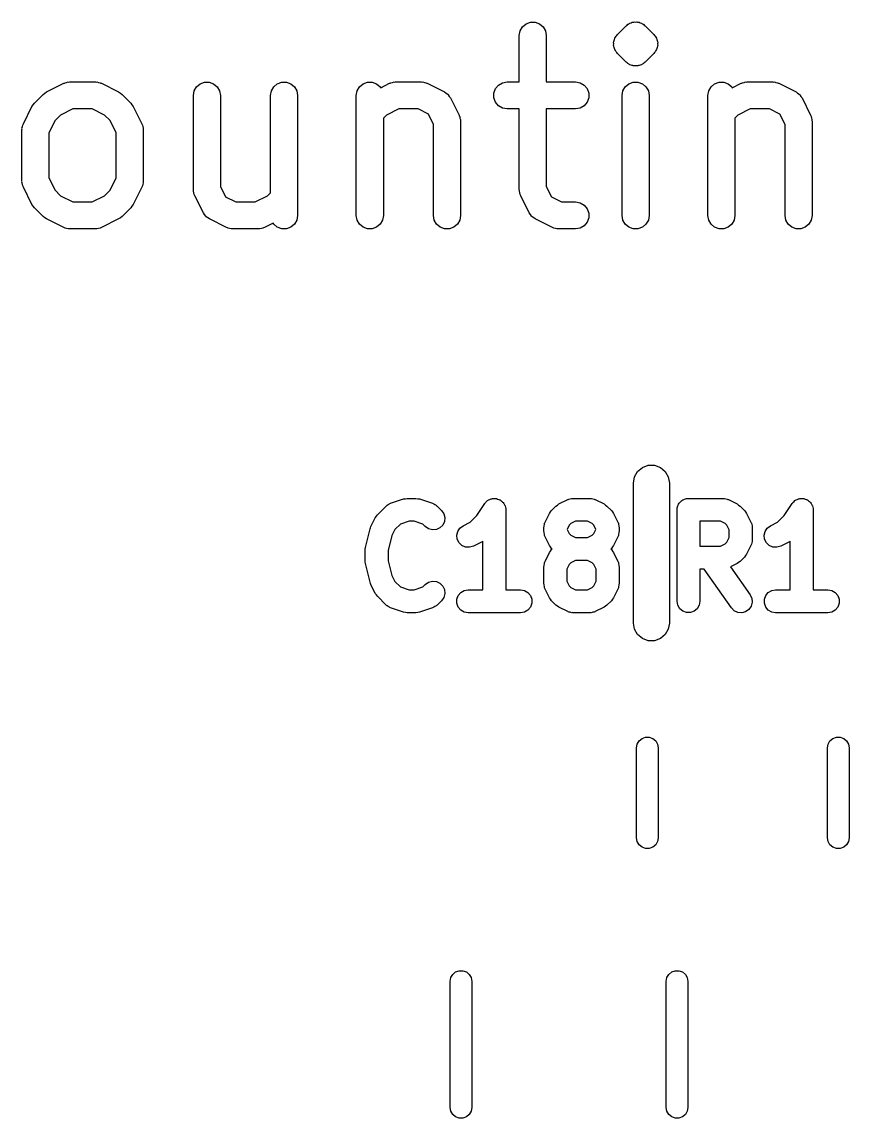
# Model space of a CAD drawing. Extents: x -4.6 to 25.8, y 0 to 31.7.
# Drawn here: x 17.82 to 22.41, y 18.02 to 24.1 of the extents above; entities that cross this region are included whole.
import ezdxf

# ---------------------------------------------------------------- set-up
doc = ezdxf.new("R2010")
doc.units = 0
doc.header["$MEASUREMENT"] = 0
doc.layers.add('BLACK', color=7, linetype='CONTINUOUS')

msp = doc.modelspace()

# ---------------------------------------------------------------- linework, layer by layer
at = {"layer": 'Black'}
for p, q in [((20.6144, 24.0949), (20.6388, 24.1038)), ((20.6388, 24.1038), (20.6649, 24.1038)), ((20.6649, 24.1038), (20.6894, 24.0949)), ((21.1979, 24.0996), (21.2039, 24.1024)), ((21.2039, 24.1024), (21.2072, 24.1027)), ((21.2072, 24.1027), (21.2103, 24.1038)), ((21.2103, 24.1038), (21.2136, 24.1038)), ((21.2136, 24.1038), (21.2168, 24.1046)), ((21.2168, 24.1046), (21.2233, 24.1041)), ((21.2233, 24.1041), (21.2298, 24.1046)), ((21.2298, 24.1046), (21.233, 24.1038)), ((21.233, 24.1038), (21.2363, 24.1038)), ((21.2363, 24.1038), (21.2394, 24.1027)), ((21.2394, 24.1027), (21.2427, 24.1024)), ((21.2427, 24.1024), (21.2486, 24.0996)), ((20.5769, 24.0299), (20.5814, 24.0556)), ((20.5814, 24.0556), (20.5944, 24.0781)), ((20.5944, 24.0781), (20.6144, 24.0949)), ((20.6894, 24.0949), (20.7093, 24.0781)), ((20.7093, 24.0781), (20.7223, 24.0556)), ((20.7223, 24.0556), (20.7269, 24.0299)), ((21.1226, 24.0353), (21.1703, 24.083)), ((21.1703, 24.083), (21.1756, 24.0867)), ((21.1756, 24.0867), (21.1803, 24.0914)), ((21.1803, 24.0914), (21.1833, 24.0928)), ((21.1833, 24.0928), (21.1858, 24.0949)), ((21.1858, 24.0949), (21.1889, 24.096)), ((21.1889, 24.096), (21.1916, 24.0979)), ((21.1916, 24.0979), (21.1979, 24.0996)), ((21.2486, 24.0996), (21.255, 24.0979)), ((21.255, 24.0979), (21.2577, 24.096)), ((21.2577, 24.096), (21.2608, 24.0949)), ((21.2608, 24.0949), (21.2633, 24.0928)), ((21.2633, 24.0928), (21.2663, 24.0914)), ((21.2663, 24.0914), (21.271, 24.0867)), ((21.271, 24.0867), (21.2763, 24.083)), ((21.2763, 24.083), (21.3239, 24.0353)), ((20.5769, 23.7716), (20.5769, 24.0299)), ((20.7269, 24.0299), (20.7269, 23.7716)), ((21.101, 23.9888), (21.1027, 23.9952)), ((21.1015, 23.9823), (21.101, 23.9888)), ((21.101, 23.9758), (21.1015, 23.9823)), ((21.1027, 23.9952), (21.1032, 24.0017)), ((21.1032, 24.0017), (21.106, 24.0077)), ((21.106, 24.0077), (21.1077, 24.014)), ((21.1077, 24.014), (21.1115, 24.0194)), ((21.1115, 24.0194), (21.1142, 24.0253)), ((21.1142, 24.0253), (21.1189, 24.03)), ((21.1189, 24.03), (21.1226, 24.0353)), ((21.3239, 24.0353), (21.3277, 24.03)), ((21.3277, 24.03), (21.3323, 24.0253)), ((21.3323, 24.0253), (21.3351, 24.0194)), ((21.3351, 24.0194), (21.3389, 24.014)), ((21.3389, 24.014), (21.3406, 24.0077)), ((21.3406, 24.0077), (21.3434, 24.0017)), ((21.3434, 24.0017), (21.3439, 23.9952)), ((21.3439, 23.9952), (21.3456, 23.9888)), ((21.3456, 23.9888), (21.3451, 23.9823)), ((21.3451, 23.9823), (21.3456, 23.9758)), ((21.1027, 23.9694), (21.101, 23.9758)), ((21.1032, 23.9629), (21.1027, 23.9694)), ((21.106, 23.9569), (21.1032, 23.9629)), ((21.1077, 23.9506), (21.106, 23.9569)), ((21.1115, 23.9452), (21.1077, 23.9506)), ((21.1142, 23.9393), (21.1115, 23.9452)), ((21.1189, 23.9346), (21.1142, 23.9393)), ((21.1226, 23.9293), (21.1189, 23.9346)), ((21.1703, 23.8816), (21.1226, 23.9293)), ((21.3239, 23.9293), (21.2763, 23.8816)), ((21.3277, 23.9346), (21.3239, 23.9293)), ((21.3323, 23.9393), (21.3277, 23.9346)), ((21.3351, 23.9452), (21.3323, 23.9393)), ((21.3389, 23.9506), (21.3351, 23.9452)), ((21.3406, 23.9569), (21.3389, 23.9506)), ((21.3434, 23.9629), (21.3406, 23.9569)), ((21.3439, 23.9694), (21.3434, 23.9629)), ((21.3456, 23.9758), (21.3439, 23.9694)), ((21.1756, 23.8779), (21.1703, 23.8816)), ((21.1803, 23.8732), (21.1756, 23.8779)), ((21.1833, 23.8718), (21.1803, 23.8732)), ((21.1858, 23.8697), (21.1833, 23.8718)), ((21.1889, 23.8686), (21.1858, 23.8697)), ((21.1916, 23.8667), (21.1889, 23.8686)), ((21.1979, 23.865), (21.1916, 23.8667)), ((21.2039, 23.8622), (21.1979, 23.865)), ((21.2072, 23.8619), (21.2039, 23.8622)), ((21.2103, 23.8608), (21.2072, 23.8619)), ((21.2136, 23.8608), (21.2103, 23.8608)), ((21.2168, 23.86), (21.2136, 23.8608)), ((21.2233, 23.8605), (21.2168, 23.86)), ((21.2298, 23.86), (21.2233, 23.8605)), ((21.233, 23.8608), (21.2298, 23.86)), ((21.2363, 23.8608), (21.233, 23.8608)), ((21.2394, 23.862), (21.2363, 23.8608)), ((21.2427, 23.8622), (21.2394, 23.862)), ((21.2486, 23.865), (21.2427, 23.8622)), ((21.255, 23.8667), (21.2486, 23.865)), ((21.2577, 23.8686), (21.255, 23.8667)), ((21.2608, 23.8697), (21.2577, 23.8686)), ((21.2633, 23.8718), (21.2608, 23.8697)), ((21.2663, 23.8732), (21.2633, 23.8718)), ((21.271, 23.8779), (21.2663, 23.8732)), ((21.2763, 23.8816), (21.271, 23.8779)), ((17.9517, 23.716), (18.0469, 23.7637)), ((18.0469, 23.7637), (18.051, 23.7649)), ((18.051, 23.7649), (18.0548, 23.7671)), ((18.0548, 23.7671), (18.0634, 23.7686)), ((18.0634, 23.7686), (18.0719, 23.7711)), ((18.0719, 23.7711), (18.0762, 23.7708)), ((18.0762, 23.7708), (18.0804, 23.7716)), ((18.0804, 23.7716), (18.2233, 23.7716)), ((18.2233, 23.7716), (18.2276, 23.7708)), ((18.2276, 23.7708), (18.2319, 23.7711)), ((18.2319, 23.7711), (18.2403, 23.7686)), ((18.2403, 23.7686), (18.2489, 23.7671)), ((18.2489, 23.7671), (18.2527, 23.7649)), ((18.2527, 23.7649), (18.2568, 23.7637)), ((18.2568, 23.7637), (18.3521, 23.716)), ((18.7719, 23.7222), (18.7849, 23.7448)), ((18.7849, 23.7448), (18.8048, 23.7615)), ((18.8048, 23.7615), (18.8293, 23.7704)), ((18.8293, 23.7704), (18.8554, 23.7704)), ((18.8554, 23.7704), (18.8798, 23.7615)), ((18.8798, 23.7615), (18.8998, 23.7448)), ((18.8998, 23.7448), (18.9128, 23.7222)), ((19.2004, 23.7222), (19.2135, 23.7448)), ((19.2135, 23.7448), (19.2334, 23.7615)), ((19.2334, 23.7615), (19.2579, 23.7704)), ((19.2579, 23.7704), (19.2839, 23.7704)), ((19.2839, 23.7704), (19.3084, 23.7615)), ((19.3084, 23.7615), (19.3284, 23.7448)), ((19.3284, 23.7448), (19.3414, 23.7222)), ((19.6766, 23.7222), (19.6896, 23.7448)), ((19.6896, 23.7448), (19.7096, 23.7615)), ((19.7096, 23.7615), (19.7341, 23.7704)), ((19.7341, 23.7704), (19.7601, 23.7704)), ((19.7601, 23.7704), (19.7846, 23.7615)), ((19.7846, 23.7615), (19.8046, 23.7448)), ((19.8046, 23.7448), (19.8077, 23.7393)), ((19.8077, 23.7393), (19.8564, 23.7637)), ((19.8564, 23.7637), (19.8606, 23.7649)), ((19.8606, 23.7649), (19.8643, 23.7671)), ((19.8643, 23.7671), (19.873, 23.7686)), ((19.873, 23.7686), (19.8814, 23.7711)), ((19.8814, 23.7711), (19.8857, 23.7708)), ((19.8857, 23.7708), (19.89, 23.7716)), ((19.89, 23.7716), (20.0328, 23.7716)), ((20.0328, 23.7716), (20.0371, 23.7708)), ((20.0371, 23.7708), (20.0414, 23.7711)), ((20.0414, 23.7711), (20.0498, 23.7686)), ((20.0498, 23.7686), (20.0585, 23.7671)), ((20.0585, 23.7671), (20.0622, 23.7649)), ((20.0622, 23.7649), (20.0664, 23.7637)), ((20.0664, 23.7637), (20.1616, 23.716)), ((20.4441, 23.7341), (20.4608, 23.754)), ((20.4608, 23.754), (20.4834, 23.7671)), ((20.4834, 23.7671), (20.509, 23.7716)), ((20.509, 23.7716), (20.5769, 23.7716)), ((20.7269, 23.7716), (20.89, 23.7716)), ((20.89, 23.7716), (20.9156, 23.7671)), ((20.9156, 23.7671), (20.9382, 23.754)), ((20.9382, 23.754), (20.9549, 23.7341)), ((21.1528, 23.7222), (21.1658, 23.7448)), ((21.1658, 23.7448), (21.1858, 23.7615)), ((21.1858, 23.7615), (21.2103, 23.7704)), ((21.2103, 23.7704), (21.2363, 23.7704)), ((21.2363, 23.7704), (21.2608, 23.7615)), ((21.2608, 23.7615), (21.2807, 23.7448)), ((21.2807, 23.7448), (21.2938, 23.7222)), ((21.629, 23.7222), (21.642, 23.7448)), ((21.642, 23.7448), (21.662, 23.7615)), ((21.662, 23.7615), (21.6865, 23.7704)), ((21.6865, 23.7704), (21.7125, 23.7704)), ((21.7125, 23.7704), (21.737, 23.7615)), ((21.737, 23.7615), (21.7569, 23.7448)), ((21.7569, 23.7448), (21.7601, 23.7393)), ((21.7601, 23.7393), (21.8088, 23.7637)), ((21.8088, 23.7637), (21.8129, 23.7649)), ((21.8129, 23.7649), (21.8167, 23.7671)), ((21.8167, 23.7671), (21.8253, 23.7686)), ((21.8253, 23.7686), (21.8338, 23.7711)), ((21.8338, 23.7711), (21.8381, 23.7708)), ((21.8381, 23.7708), (21.8423, 23.7716)), ((21.8423, 23.7716), (21.9852, 23.7716)), ((21.9852, 23.7716), (21.9895, 23.7708)), ((21.9895, 23.7708), (21.9938, 23.7711)), ((21.9938, 23.7711), (22.0022, 23.7686)), ((22.0022, 23.7686), (22.0108, 23.7671)), ((22.0108, 23.7671), (22.0146, 23.7649)), ((22.0146, 23.7649), (22.0187, 23.7637)), ((22.0187, 23.7637), (22.114, 23.716)), ((17.8845, 23.6544), (17.9322, 23.702)), ((17.9322, 23.702), (17.942, 23.7089)), ((17.942, 23.7089), (17.9517, 23.716)), ((18.3521, 23.716), (18.3617, 23.7089)), ((18.3617, 23.7089), (18.3716, 23.702)), ((18.3716, 23.702), (18.4192, 23.6544)), ((18.7673, 23.6966), (18.7719, 23.7222)), ((18.7673, 23.1728), (18.7673, 23.6966)), ((18.9128, 23.7222), (18.9173, 23.6966)), ((18.9173, 23.6966), (18.9173, 23.1905)), ((19.1959, 23.6966), (19.2004, 23.7222)), ((19.1959, 23.1562), (19.1959, 23.6966)), ((19.3414, 23.7222), (19.3459, 23.6966)), ((19.3459, 23.6966), (19.3459, 23.0299)), ((19.6721, 23.6966), (19.6766, 23.7222)), ((19.6721, 23.0299), (19.6721, 23.6966)), ((20.1616, 23.716), (20.1704, 23.7095)), ((20.1704, 23.7095), (20.1796, 23.7034)), ((20.1796, 23.7034), (20.1809, 23.7018)), ((20.1809, 23.7018), (20.1825, 23.7005)), ((20.1825, 23.7005), (20.1886, 23.6913)), ((20.1886, 23.6913), (20.1951, 23.6825)), ((20.1951, 23.6825), (20.2428, 23.5873)), ((20.4351, 23.7096), (20.4441, 23.7341)), ((20.4351, 23.6836), (20.4351, 23.7096)), ((20.4441, 23.6591), (20.4351, 23.6836)), ((20.9549, 23.7341), (20.9638, 23.7096)), ((20.9638, 23.6836), (20.9549, 23.6591)), ((20.9638, 23.7096), (20.9638, 23.6836)), ((21.1483, 23.6966), (21.1528, 23.7222)), ((21.1483, 23.0299), (21.1483, 23.6966)), ((21.2938, 23.7222), (21.2983, 23.6966)), ((21.2983, 23.6966), (21.2983, 23.0299)), ((21.6245, 23.6966), (21.629, 23.7222)), ((21.6245, 23.0299), (21.6245, 23.6966)), ((22.114, 23.716), (22.1228, 23.7095)), ((22.1228, 23.7095), (22.132, 23.7034)), ((22.132, 23.7034), (22.1332, 23.7018)), ((22.1332, 23.7018), (22.1349, 23.7005)), ((22.1349, 23.7005), (22.141, 23.6913)), ((22.141, 23.6913), (22.1475, 23.6825)), ((22.1475, 23.6825), (22.1951, 23.5873)), ((17.8229, 23.5397), (17.8705, 23.6349)), ((17.8705, 23.6349), (17.8777, 23.6445)), ((17.8777, 23.6445), (17.8845, 23.6544)), ((18.0981, 23.6216), (18.0296, 23.5873)), ((18.2056, 23.6216), (18.0981, 23.6216)), ((18.2741, 23.5873), (18.2056, 23.6216)), ((18.4192, 23.6544), (18.4261, 23.6445)), ((18.4261, 23.6445), (18.4332, 23.6349)), ((18.4332, 23.6349), (18.4808, 23.5397)), ((19.9077, 23.6216), (19.8391, 23.5873)), ((20.0151, 23.6216), (19.9077, 23.6216)), ((20.0722, 23.5931), (20.0151, 23.6216)), ((20.4608, 23.6391), (20.4441, 23.6591)), ((20.4834, 23.6261), (20.4608, 23.6391)), ((20.509, 23.6216), (20.4834, 23.6261)), ((20.5769, 23.6216), (20.509, 23.6216)), ((20.5769, 23.1728), (20.5769, 23.6216)), ((20.89, 23.6216), (20.7269, 23.6216)), ((20.7269, 23.6216), (20.7269, 23.1905)), ((20.9156, 23.6261), (20.89, 23.6216)), ((20.9382, 23.6391), (20.9156, 23.6261)), ((20.9549, 23.6591), (20.9382, 23.6391)), ((21.86, 23.6216), (21.7915, 23.5873)), ((21.9675, 23.6216), (21.86, 23.6216)), ((22.0245, 23.5931), (21.9675, 23.6216)), ((17.9992, 23.5569), (17.965, 23.4884)), ((18.0296, 23.5873), (17.9992, 23.5569)), ((18.3045, 23.5569), (18.2741, 23.5873)), ((18.3388, 23.4884), (18.3045, 23.5569)), ((19.8391, 23.5873), (19.8221, 23.5703)), ((19.8221, 23.5703), (19.8221, 23.0299)), ((20.1007, 23.536), (20.0722, 23.5931)), ((20.2428, 23.5873), (20.244, 23.5831)), ((20.244, 23.5831), (20.2461, 23.5794)), ((20.2461, 23.5794), (20.2477, 23.5707)), ((20.2477, 23.5707), (20.2502, 23.5623)), ((20.2502, 23.5623), (20.2499, 23.558)), ((20.2499, 23.558), (20.2507, 23.5537)), ((20.2507, 23.5537), (20.2507, 23.0299)), ((21.7915, 23.5873), (21.7745, 23.5703)), ((21.7745, 23.5703), (21.7745, 23.0299)), ((22.0531, 23.536), (22.0245, 23.5931)), ((22.1951, 23.5873), (22.1964, 23.5831)), ((22.1964, 23.5831), (22.1985, 23.5794)), ((22.1985, 23.5794), (22.2001, 23.5707)), ((22.2001, 23.5707), (22.2026, 23.5623)), ((22.2026, 23.5623), (22.2023, 23.558)), ((22.2023, 23.558), (22.2031, 23.5537)), ((22.2031, 23.5537), (22.2031, 23.0299)), ((17.815, 23.5061), (17.8157, 23.5104)), ((17.815, 23.2204), (17.815, 23.5061)), ((17.8154, 23.5147), (17.818, 23.5231)), ((17.8157, 23.5104), (17.8154, 23.5147)), ((17.818, 23.5231), (17.8195, 23.5318)), ((17.8195, 23.5318), (17.8216, 23.5355)), ((17.8216, 23.5355), (17.8229, 23.5397)), ((18.4808, 23.5397), (18.4821, 23.5355)), ((18.4821, 23.5355), (18.4842, 23.5318)), ((18.4842, 23.5318), (18.4858, 23.5231)), ((18.4858, 23.5231), (18.4883, 23.5147)), ((18.4883, 23.5147), (18.488, 23.5104)), ((18.488, 23.5104), (18.4888, 23.5061)), ((18.4888, 23.5061), (18.4888, 23.2204)), ((20.1007, 23.0299), (20.1007, 23.536)), ((22.0531, 23.0299), (22.0531, 23.536)), ((17.965, 23.4884), (17.965, 23.2381)), ((18.3388, 23.2381), (18.3388, 23.4884)), ((17.8157, 23.2161), (17.815, 23.2204)), ((17.8154, 23.2118), (17.8157, 23.2161)), ((17.818, 23.2034), (17.8154, 23.2118)), ((17.8195, 23.1947), (17.818, 23.2034)), ((17.8216, 23.191), (17.8195, 23.1947)), ((17.8229, 23.1869), (17.8216, 23.191)), ((17.965, 23.2381), (17.9992, 23.1696)), ((18.3045, 23.1696), (18.3388, 23.2381)), ((18.4821, 23.191), (18.4808, 23.1869)), ((18.4842, 23.1947), (18.4821, 23.191)), ((18.4858, 23.2034), (18.4842, 23.1947)), ((18.4883, 23.2118), (18.4858, 23.2034)), ((18.4888, 23.2204), (18.488, 23.2161)), ((18.488, 23.2161), (18.4883, 23.2118)), ((18.9173, 23.1905), (18.9459, 23.1334)), ((20.7269, 23.1905), (20.7554, 23.1334)), ((17.8705, 23.0916), (17.8229, 23.1869)), ((17.9992, 23.1696), (18.0296, 23.1392)), ((18.0296, 23.1392), (18.0981, 23.1049)), ((18.2056, 23.1049), (18.2741, 23.1392)), ((18.2741, 23.1392), (18.3045, 23.1696)), ((18.4808, 23.1869), (18.4332, 23.0916)), ((18.7681, 23.1685), (18.7673, 23.1728)), ((18.7678, 23.1642), (18.7681, 23.1685)), ((18.7703, 23.1558), (18.7678, 23.1642)), ((18.7719, 23.1471), (18.7703, 23.1558)), ((18.774, 23.1434), (18.7719, 23.1471)), ((18.7753, 23.1392), (18.774, 23.1434)), ((18.8229, 23.044), (18.7753, 23.1392)), ((18.9459, 23.1334), (19.0029, 23.1049)), ((19.1103, 23.1049), (19.1789, 23.1392)), ((19.1789, 23.1392), (19.1959, 23.1562)), ((20.5776, 23.1685), (20.5769, 23.1728)), ((20.5774, 23.1642), (20.5776, 23.1685)), ((20.5799, 23.1558), (20.5774, 23.1642)), ((20.5814, 23.1471), (20.5799, 23.1558)), ((20.5835, 23.1434), (20.5814, 23.1471)), ((20.5848, 23.1392), (20.5835, 23.1434)), ((20.6324, 23.044), (20.5848, 23.1392)), ((20.7554, 23.1334), (20.8124, 23.1049)), ((17.8777, 23.082), (17.8705, 23.0916)), ((17.8845, 23.0721), (17.8777, 23.082)), ((17.9322, 23.0245), (17.8845, 23.0721)), ((18.0981, 23.1049), (18.2056, 23.1049)), ((18.4192, 23.0721), (18.3716, 23.0245)), ((18.4261, 23.082), (18.4192, 23.0721)), ((18.4332, 23.0916), (18.4261, 23.082)), ((19.0029, 23.1049), (19.1103, 23.1049)), ((20.8124, 23.1049), (20.89, 23.1049)), ((20.89, 23.1049), (20.9156, 23.1004)), ((20.9156, 23.1004), (20.9382, 23.0874)), ((20.9382, 23.0874), (20.9549, 23.0674)), ((20.9549, 23.0674), (20.9638, 23.0429)), ((17.942, 23.0176), (17.9322, 23.0245)), ((17.9517, 23.0105), (17.942, 23.0176)), ((18.0469, 22.9628), (17.9517, 23.0105)), ((18.3521, 23.0105), (18.2568, 22.9628)), ((18.3617, 23.0176), (18.3521, 23.0105)), ((18.3716, 23.0245), (18.3617, 23.0176)), ((18.8294, 23.0352), (18.8229, 23.044)), ((18.8355, 23.026), (18.8294, 23.0352)), ((18.8372, 23.0247), (18.8355, 23.026)), ((18.8384, 23.0231), (18.8372, 23.0247)), ((18.8476, 23.017), (18.8384, 23.0231)), ((18.8564, 23.0105), (18.8476, 23.017)), ((18.9517, 22.9628), (18.8564, 23.0105)), ((19.3459, 23.0299), (19.3414, 23.0043)), ((19.6766, 23.0043), (19.6721, 23.0299)), ((19.8221, 23.0299), (19.8176, 23.0043)), ((20.1052, 23.0043), (20.1007, 23.0299)), ((20.2507, 23.0299), (20.2461, 23.0043)), ((20.639, 23.0352), (20.6324, 23.044)), ((20.645, 23.026), (20.639, 23.0352)), ((20.6467, 23.0247), (20.645, 23.026)), ((20.6479, 23.0231), (20.6467, 23.0247)), ((20.6571, 23.017), (20.6479, 23.0231)), ((20.6659, 23.0105), (20.6571, 23.017)), ((20.7612, 22.9628), (20.6659, 23.0105)), ((20.9638, 23.0169), (20.9549, 22.9924)), ((20.9638, 23.0429), (20.9638, 23.0169)), ((21.1528, 23.0043), (21.1483, 23.0299)), ((21.2983, 23.0299), (21.2938, 23.0043)), ((21.629, 23.0043), (21.6245, 23.0299)), ((21.7745, 23.0299), (21.77, 23.0043)), ((22.0576, 23.0043), (22.0531, 23.0299)), ((22.2031, 23.0299), (22.1985, 23.0043)), ((18.051, 22.9616), (18.0469, 22.9628)), ((18.0548, 22.9594), (18.051, 22.9616)), ((18.0634, 22.9579), (18.0548, 22.9594)), ((18.0719, 22.9554), (18.0634, 22.9579)), ((18.0762, 22.9557), (18.0719, 22.9554)), ((18.0804, 22.9549), (18.0762, 22.9557)), ((18.2233, 22.9549), (18.0804, 22.9549)), ((18.2276, 22.9557), (18.2233, 22.9549)), ((18.2319, 22.9554), (18.2276, 22.9557)), ((18.2403, 22.9579), (18.2319, 22.9554)), ((18.2489, 22.9594), (18.2403, 22.9579)), ((18.2527, 22.9616), (18.2489, 22.9594)), ((18.2568, 22.9628), (18.2527, 22.9616)), ((18.9558, 22.9616), (18.9517, 22.9628)), ((18.9595, 22.9594), (18.9558, 22.9616)), ((18.9682, 22.9579), (18.9595, 22.9594)), ((18.9766, 22.9554), (18.9682, 22.9579)), ((18.9809, 22.9557), (18.9766, 22.9554)), ((18.9852, 22.9549), (18.9809, 22.9557)), ((19.1281, 22.9549), (18.9852, 22.9549)), ((19.1323, 22.9557), (19.1281, 22.9549)), ((19.1366, 22.9554), (19.1323, 22.9557)), ((19.145, 22.9579), (19.1366, 22.9554)), ((19.1537, 22.9594), (19.145, 22.9579)), ((19.1575, 22.9616), (19.1537, 22.9594)), ((19.1616, 22.9628), (19.1575, 22.9616)), ((19.2103, 22.9872), (19.1616, 22.9628)), ((19.2135, 22.9817), (19.2103, 22.9872)), ((19.2334, 22.965), (19.2135, 22.9817)), ((19.2579, 22.9561), (19.2334, 22.965)), ((19.2839, 22.9561), (19.2579, 22.9561)), ((19.3084, 22.965), (19.2839, 22.9561)), ((19.3284, 22.9817), (19.3084, 22.965)), ((19.3414, 23.0043), (19.3284, 22.9817)), ((19.6896, 22.9817), (19.6766, 23.0043)), ((19.7096, 22.965), (19.6896, 22.9817)), ((19.7341, 22.9561), (19.7096, 22.965)), ((19.7601, 22.9561), (19.7341, 22.9561)), ((19.7846, 22.965), (19.7601, 22.9561)), ((19.8046, 22.9817), (19.7846, 22.965)), ((19.8176, 23.0043), (19.8046, 22.9817)), ((20.1182, 22.9817), (20.1052, 23.0043)), ((20.1382, 22.965), (20.1182, 22.9817)), ((20.1626, 22.9561), (20.1382, 22.965)), ((20.1887, 22.9561), (20.1626, 22.9561)), ((20.2132, 22.965), (20.1887, 22.9561)), ((20.2331, 22.9817), (20.2132, 22.965)), ((20.2461, 23.0043), (20.2331, 22.9817)), ((20.7653, 22.9616), (20.7612, 22.9628)), ((20.7691, 22.9594), (20.7653, 22.9616)), ((20.7777, 22.9579), (20.7691, 22.9594)), ((20.7861, 22.9554), (20.7777, 22.9579)), ((20.7905, 22.9557), (20.7861, 22.9554)), ((20.7947, 22.9549), (20.7905, 22.9557)), ((20.89, 22.9549), (20.7947, 22.9549)), ((20.9156, 22.9594), (20.89, 22.9549)), ((20.9382, 22.9725), (20.9156, 22.9594)), ((20.9549, 22.9924), (20.9382, 22.9725)), ((21.1658, 22.9817), (21.1528, 23.0043)), ((21.1858, 22.965), (21.1658, 22.9817)), ((21.2103, 22.9561), (21.1858, 22.965)), ((21.2363, 22.9561), (21.2103, 22.9561)), ((21.2608, 22.965), (21.2363, 22.9561)), ((21.2807, 22.9817), (21.2608, 22.965)), ((21.2938, 23.0043), (21.2807, 22.9817)), ((21.642, 22.9817), (21.629, 23.0043)), ((21.662, 22.965), (21.642, 22.9817)), ((21.6865, 22.9561), (21.662, 22.965)), ((21.7125, 22.9561), (21.6865, 22.9561)), ((21.737, 22.965), (21.7125, 22.9561)), ((21.7569, 22.9817), (21.737, 22.965)), ((21.77, 23.0043), (21.7569, 22.9817)), ((22.0706, 22.9817), (22.0576, 23.0043)), ((22.0906, 22.965), (22.0706, 22.9817)), ((22.115, 22.9561), (22.0906, 22.965)), ((22.1411, 22.9561), (22.115, 22.9561)), ((22.1656, 22.965), (22.1411, 22.9561)), ((22.1855, 22.9817), (22.1656, 22.965)), ((22.1985, 23.0043), (22.1855, 22.9817)), ((21.2166, 21.5785), (21.234, 21.6086)), ((21.234, 21.6086), (21.2606, 21.6309)), ((21.2606, 21.6309), (21.2932, 21.6428)), ((21.2932, 21.6428), (21.328, 21.6428)), ((21.328, 21.6428), (21.3606, 21.6309)), ((21.3606, 21.6309), (21.3872, 21.6086)), ((21.3872, 21.6086), (21.4046, 21.5785)), ((21.2106, 21.5443), (21.2166, 21.5785)), ((21.4046, 21.5785), (21.4106, 21.5443)), ((21.2106, 20.767), (21.2106, 21.5443)), ((21.4106, 21.5443), (21.4106, 20.767)), ((19.8429, 21.4213), (19.8495, 21.4248)), ((19.8495, 21.4248), (19.8556, 21.4291)), ((19.8556, 21.4291), (19.8591, 21.4301)), ((19.8591, 21.4301), (19.8623, 21.4318)), ((19.8623, 21.4318), (19.9349, 21.456)), ((19.9349, 21.456), (19.9449, 21.4575)), ((19.9449, 21.4575), (19.955, 21.4592)), ((19.955, 21.4592), (20.0033, 21.4592)), ((20.0033, 21.4592), (20.0134, 21.4575)), ((20.0134, 21.4575), (20.0234, 21.456)), ((20.0234, 21.456), (20.096, 21.4318)), ((20.096, 21.4318), (20.0992, 21.4301)), ((20.0992, 21.4301), (20.1028, 21.4291)), ((20.1028, 21.4291), (20.1088, 21.4248)), ((20.1088, 21.4248), (20.1154, 21.4213)), ((20.341, 21.3636), (20.3859, 21.431)), ((20.3859, 21.431), (20.3884, 21.4335)), ((20.3884, 21.4335), (20.3901, 21.4366)), ((20.3901, 21.4366), (20.3959, 21.4414)), ((20.3959, 21.4414), (20.4012, 21.4469)), ((20.4012, 21.4469), (20.4043, 21.4485)), ((20.4043, 21.4485), (20.407, 21.4507)), ((20.407, 21.4507), (20.4141, 21.4533)), ((20.4141, 21.4533), (20.4209, 21.4567)), ((20.4209, 21.4567), (20.4244, 21.4571)), ((20.4244, 21.4571), (20.4277, 21.4583)), ((20.4277, 21.4583), (20.4353, 21.4583)), ((20.4353, 21.4583), (20.4429, 21.4591)), ((20.4429, 21.4591), (20.4463, 21.4583)), ((20.4463, 21.4583), (20.4498, 21.4583)), ((20.4498, 21.4583), (20.4569, 21.4557)), ((20.4569, 21.4557), (20.4643, 21.4539)), ((20.4643, 21.4539), (20.4672, 21.4519)), ((20.4672, 21.4519), (20.4705, 21.4507)), ((20.4705, 21.4507), (20.4763, 21.4459)), ((20.4763, 21.4459), (20.4826, 21.4417)), ((20.4826, 21.4417), (20.4847, 21.4388)), ((20.4847, 21.4388), (20.4874, 21.4366)), ((20.4874, 21.4366), (20.4912, 21.43)), ((20.4912, 21.43), (20.4957, 21.4239)), ((20.4957, 21.4239), (20.4967, 21.4205)), ((20.7893, 21.4223), (20.7974, 21.4284)), ((20.7974, 21.4284), (20.8458, 21.4525)), ((20.8458, 21.4525), (20.8493, 21.4536)), ((20.8493, 21.4536), (20.8525, 21.4554)), ((20.8525, 21.4554), (20.8598, 21.4567)), ((20.8598, 21.4567), (20.8669, 21.4588)), ((20.8669, 21.4588), (20.8706, 21.4586)), ((20.8706, 21.4586), (20.8742, 21.4592)), ((20.8742, 21.4592), (20.971, 21.4592)), ((20.971, 21.4592), (20.9746, 21.4586)), ((20.9746, 21.4586), (20.9782, 21.4588)), ((20.9782, 21.4588), (20.9854, 21.4567)), ((20.9854, 21.4567), (20.9927, 21.4554)), ((20.9927, 21.4554), (20.9959, 21.4536)), ((20.9959, 21.4536), (20.9994, 21.4525)), ((20.9994, 21.4525), (21.0477, 21.4284)), ((21.0477, 21.4284), (21.0559, 21.4223)), ((21.4598, 21.4223), (21.4617, 21.4275)), ((21.4617, 21.4275), (21.4653, 21.4318)), ((21.4653, 21.4318), (21.4681, 21.4366)), ((21.4681, 21.4366), (21.4723, 21.4401)), ((21.4723, 21.4401), (21.4759, 21.4444)), ((21.4759, 21.4444), (21.4807, 21.4472)), ((21.4807, 21.4472), (21.485, 21.4507)), ((21.485, 21.4507), (21.4902, 21.4526)), ((21.4902, 21.4526), (21.495, 21.4554)), ((21.495, 21.4554), (21.5005, 21.4564)), ((21.5005, 21.4564), (21.5057, 21.4583)), ((21.5057, 21.4583), (21.5112, 21.4583)), ((21.5112, 21.4583), (21.5167, 21.4592)), ((21.5167, 21.4592), (21.7102, 21.4592)), ((21.7102, 21.4592), (21.7138, 21.4586)), ((21.7138, 21.4586), (21.7175, 21.4588)), ((21.7175, 21.4588), (21.7246, 21.4567)), ((21.7246, 21.4567), (21.7319, 21.4554)), ((21.7319, 21.4554), (21.7351, 21.4536)), ((21.7351, 21.4536), (21.7386, 21.4525)), ((21.7386, 21.4525), (21.787, 21.4284)), ((21.787, 21.4284), (21.7952, 21.4223)), ((22.0479, 21.3636), (22.0928, 21.431)), ((22.0928, 21.431), (22.0953, 21.4335)), ((22.0953, 21.4335), (22.097, 21.4366)), ((22.097, 21.4366), (22.1028, 21.4414)), ((22.1028, 21.4414), (22.1081, 21.4469)), ((22.1081, 21.4469), (22.1112, 21.4485)), ((22.1112, 21.4485), (22.1139, 21.4507)), ((22.1139, 21.4507), (22.121, 21.4533)), ((22.121, 21.4533), (22.1278, 21.4567)), ((22.1278, 21.4567), (22.1313, 21.4571)), ((22.1313, 21.4571), (22.1346, 21.4583)), ((22.1346, 21.4583), (22.1422, 21.4583)), ((22.1422, 21.4583), (22.1497, 21.4591)), ((22.1497, 21.4591), (22.1532, 21.4583)), ((22.1532, 21.4583), (22.1567, 21.4583)), ((22.1567, 21.4583), (22.1638, 21.4557)), ((22.1638, 21.4557), (22.1712, 21.4539)), ((22.1712, 21.4539), (22.1741, 21.4519)), ((22.1741, 21.4519), (22.1774, 21.4507)), ((22.1774, 21.4507), (22.1832, 21.4459)), ((22.1832, 21.4459), (22.1895, 21.4417)), ((22.1895, 21.4417), (22.1916, 21.4388)), ((22.1916, 21.4388), (22.1943, 21.4366)), ((22.1943, 21.4366), (22.1981, 21.43)), ((22.1981, 21.43), (22.2026, 21.4239)), ((22.2026, 21.4239), (22.2036, 21.4205)), ((19.7833, 21.3598), (19.7891, 21.3681)), ((19.7891, 21.3681), (19.8375, 21.4165)), ((19.8375, 21.4165), (19.8405, 21.4186)), ((19.8405, 21.4186), (19.8429, 21.4213)), ((20.1154, 21.4213), (20.1178, 21.4186)), ((20.1178, 21.4186), (20.1208, 21.4165)), ((20.1208, 21.4165), (20.145, 21.3923)), ((20.145, 21.3923), (20.1577, 21.3742)), ((20.1577, 21.3742), (20.1634, 21.3529)), ((20.3044, 21.327), (20.341, 21.3636)), ((20.4967, 21.4205), (20.4984, 21.4175)), ((20.4984, 21.4175), (20.4998, 21.41)), ((20.4998, 21.41), (20.5019, 21.4027)), ((20.5019, 21.4027), (20.5017, 21.3992)), ((20.5017, 21.3992), (20.5023, 21.3957)), ((20.5023, 21.3957), (20.5023, 20.9512)), ((20.7206, 21.3274), (20.7448, 21.3758)), ((20.7448, 21.3758), (20.7509, 21.384)), ((20.7509, 21.384), (20.7567, 21.3923)), ((20.7567, 21.3923), (20.7809, 21.4165)), ((20.7809, 21.4165), (20.7893, 21.4223)), ((21.0559, 21.4223), (21.0642, 21.4165)), ((21.0642, 21.4165), (21.0884, 21.3923)), ((21.0884, 21.3923), (21.0943, 21.384)), ((21.0943, 21.384), (21.1003, 21.3758)), ((21.1003, 21.3758), (21.1245, 21.3274)), ((21.4532, 21.3957), (21.4542, 21.4012)), ((21.4532, 20.8878), (21.4532, 21.3957)), ((21.4542, 21.4068), (21.4561, 21.412)), ((21.4542, 21.4012), (21.4542, 21.4068)), ((21.4561, 21.412), (21.457, 21.4175)), ((21.457, 21.4175), (21.4598, 21.4223)), ((21.7952, 21.4223), (21.8035, 21.4165)), ((21.8035, 21.4165), (21.8277, 21.3923)), ((21.8277, 21.3923), (21.8335, 21.3839)), ((21.8335, 21.3839), (21.8396, 21.3758)), ((21.8396, 21.3758), (21.8638, 21.3274)), ((22.0113, 21.327), (22.0479, 21.3636)), ((22.2036, 21.4205), (22.2053, 21.4175)), ((22.2053, 21.4175), (22.2066, 21.41)), ((22.2066, 21.41), (22.2088, 21.4027)), ((22.2088, 21.4027), (22.2085, 21.3992)), ((22.2085, 21.3992), (22.2092, 21.3957)), ((22.2092, 21.3957), (22.2092, 20.9512)), ((19.751, 21.2965), (19.753, 21.3032)), ((19.753, 21.3032), (19.7772, 21.3516)), ((19.7772, 21.3516), (19.7833, 21.3598)), ((19.9167, 21.3161), (19.8862, 21.2856)), ((19.9653, 21.3322), (19.9167, 21.3161)), ((19.993, 21.3322), (19.9653, 21.3322)), ((20.0416, 21.3161), (19.993, 21.3322)), ((20.0552, 21.3025), (20.0416, 21.3161)), ((20.0733, 21.2898), (20.0552, 21.3025)), ((20.1521, 21.3109), (20.1365, 21.2954)), ((20.1614, 21.3309), (20.1521, 21.3109)), ((20.1634, 21.3529), (20.1614, 21.3309)), ((20.2475, 21.2943), (20.2652, 21.3074)), ((20.2652, 21.3074), (20.3044, 21.327)), ((20.7139, 21.299), (20.7146, 21.3026)), ((20.7144, 21.3062), (20.7165, 21.3134)), ((20.7146, 21.3026), (20.7144, 21.3062)), ((20.7165, 21.3134), (20.7178, 21.3207)), ((20.7178, 21.3207), (20.7196, 21.3239)), ((20.7196, 21.3239), (20.7206, 21.3274)), ((20.8538, 21.3098), (20.8424, 21.2869)), ((20.8634, 21.3194), (20.8538, 21.3098)), ((20.8892, 21.3322), (20.8634, 21.3194)), ((20.956, 21.3322), (20.8892, 21.3322)), ((20.9817, 21.3194), (20.956, 21.3322)), ((20.9913, 21.3098), (20.9817, 21.3194)), ((21.0028, 21.2869), (20.9913, 21.3098)), ((21.1245, 21.3274), (21.1256, 21.3239)), ((21.1256, 21.3239), (21.1274, 21.3207)), ((21.1274, 21.3207), (21.1287, 21.3134)), ((21.1287, 21.3134), (21.1308, 21.3062)), ((21.1308, 21.3062), (21.1306, 21.3026)), ((21.1306, 21.3026), (21.1312, 21.299)), ((21.5802, 21.3322), (21.5802, 21.1932)), ((21.6952, 21.3322), (21.5802, 21.3322)), ((21.721, 21.3194), (21.6952, 21.3322)), ((21.7306, 21.3098), (21.721, 21.3194)), ((21.7435, 21.284), (21.7306, 21.3098)), ((21.8638, 21.3274), (21.8648, 21.3239)), ((21.8648, 21.3239), (21.8667, 21.3207)), ((21.8667, 21.3207), (21.868, 21.3134)), ((21.868, 21.3134), (21.8701, 21.3062)), ((21.8701, 21.3062), (21.8699, 21.3026)), ((21.8699, 21.3026), (21.8705, 21.299)), ((21.9544, 21.2943), (21.9721, 21.3074)), ((21.9721, 21.3074), (22.0113, 21.327)), ((19.724, 21.1934), (19.7482, 21.2902)), ((19.7482, 21.2902), (19.751, 21.2965)), ((19.8697, 21.2526), (19.8491, 21.1702)), ((19.8862, 21.2856), (19.8697, 21.2526)), ((20.0946, 21.2841), (20.0733, 21.2898)), ((20.1165, 21.286), (20.0946, 21.2841)), ((20.1365, 21.2954), (20.1165, 21.286)), ((20.2302, 21.2544), (20.2354, 21.2759)), ((20.2328, 21.2325), (20.2302, 21.2544)), ((20.2354, 21.2759), (20.2475, 21.2943)), ((20.7139, 21.2748), (20.7139, 21.299)), ((20.7146, 21.2712), (20.7139, 21.2748)), ((20.7144, 21.2675), (20.7146, 21.2712)), ((20.7165, 21.2604), (20.7144, 21.2675)), ((20.7178, 21.2531), (20.7165, 21.2604)), ((20.7196, 21.2499), (20.7178, 21.2531)), ((20.7206, 21.2464), (20.7196, 21.2499)), ((20.7448, 21.198), (20.7206, 21.2464)), ((20.8424, 21.2869), (20.8538, 21.264)), ((20.8538, 21.264), (20.8634, 21.2544)), ((20.8634, 21.2544), (20.8892, 21.2415)), ((20.8892, 21.2415), (20.956, 21.2415)), ((20.956, 21.2415), (20.9817, 21.2544)), ((20.9817, 21.2544), (20.9913, 21.264)), ((20.9913, 21.264), (21.0028, 21.2869)), ((21.1245, 21.2464), (21.1003, 21.198)), ((21.1256, 21.2499), (21.1245, 21.2464)), ((21.1274, 21.2531), (21.1256, 21.2499)), ((21.1287, 21.2604), (21.1274, 21.2531)), ((21.1308, 21.2675), (21.1287, 21.2604)), ((21.1312, 21.2748), (21.1306, 21.2712)), ((21.1306, 21.2712), (21.1308, 21.2675)), ((21.1312, 21.299), (21.1312, 21.2748)), ((21.7306, 21.2157), (21.7435, 21.2414)), ((21.7435, 21.2414), (21.7435, 21.284)), ((21.8705, 21.299), (21.8705, 21.2264)), ((21.9371, 21.2544), (21.9422, 21.2759)), ((21.9396, 21.2325), (21.9371, 21.2544)), ((21.9422, 21.2759), (21.9544, 21.2943)), ((19.7221, 21.178), (19.7235, 21.1857)), ((19.7235, 21.1857), (19.724, 21.1934)), ((20.2426, 21.2128), (20.2328, 21.2325)), ((20.2586, 21.1976), (20.2426, 21.2128)), ((20.2789, 21.1888), (20.2586, 21.1976)), ((20.3009, 21.1875), (20.2789, 21.1888)), ((20.322, 21.1938), (20.3009, 21.1875)), ((20.3704, 21.218), (20.322, 21.1938)), ((20.3753, 21.2216), (20.3704, 21.218)), ((20.3753, 20.9512), (20.3753, 21.2216)), ((20.7509, 21.1898), (20.7448, 21.198)), ((20.7567, 21.1815), (20.7509, 21.1898)), ((20.7602, 21.178), (20.7567, 21.1815)), ((21.0884, 21.1815), (21.085, 21.178)), ((21.0943, 21.1898), (21.0884, 21.1815)), ((21.1003, 21.198), (21.0943, 21.1898)), ((21.5802, 21.1932), (21.6952, 21.1932)), ((21.6952, 21.1932), (21.721, 21.206)), ((21.721, 21.206), (21.7306, 21.2157)), ((21.8638, 21.198), (21.8396, 21.1496)), ((21.8648, 21.2015), (21.8638, 21.198)), ((21.8667, 21.2047), (21.8648, 21.2015)), ((21.868, 21.212), (21.8667, 21.2047)), ((21.8701, 21.2192), (21.868, 21.212)), ((21.8705, 21.2264), (21.8699, 21.2228)), ((21.8699, 21.2228), (21.8701, 21.2192)), ((21.9495, 21.2128), (21.9396, 21.2325)), ((21.9655, 21.1976), (21.9495, 21.2128)), ((21.9858, 21.1888), (21.9655, 21.1976)), ((22.0078, 21.1875), (21.9858, 21.1888)), ((22.0289, 21.1938), (22.0078, 21.1875)), ((22.0773, 21.218), (22.0289, 21.1938)), ((22.0822, 21.2216), (22.0773, 21.218)), ((22.0822, 20.9512), (22.0822, 21.2216)), ((19.7221, 21.1055), (19.7221, 21.178)), ((19.8491, 21.1702), (19.8491, 21.1133)), ((20.7206, 21.1097), (20.7448, 21.1581)), ((20.7448, 21.1581), (20.7509, 21.1662)), ((20.7509, 21.1662), (20.7567, 21.1746)), ((20.7567, 21.1746), (20.7602, 21.178)), ((21.085, 21.178), (21.0884, 21.1746)), ((21.0884, 21.1746), (21.0943, 21.1662)), ((21.0943, 21.1662), (21.1003, 21.1581)), ((21.1003, 21.1581), (21.1245, 21.1097)), ((21.8277, 21.1331), (21.8035, 21.1089)), ((21.8335, 21.1415), (21.8277, 21.1331)), ((21.8396, 21.1496), (21.8335, 21.1415)), ((19.7235, 21.0978), (19.7221, 21.1055)), ((19.724, 21.0901), (19.7235, 21.0978)), ((19.7482, 20.9933), (19.724, 21.0901)), ((19.8491, 21.1133), (19.8697, 21.0309)), ((20.7139, 21.0813), (20.7146, 21.0849)), ((20.7139, 20.9845), (20.7139, 21.0813)), ((20.7144, 21.0885), (20.7165, 21.0957)), ((20.7146, 21.0849), (20.7144, 21.0885)), ((20.7165, 21.0957), (20.7178, 21.103)), ((20.7178, 21.103), (20.7196, 21.1062)), ((20.7196, 21.1062), (20.7206, 21.1097)), ((20.8538, 21.092), (20.8409, 21.0663)), ((20.8409, 21.0663), (20.8409, 20.9995)), ((20.8634, 21.1017), (20.8538, 21.092)), ((20.8892, 21.1145), (20.8634, 21.1017)), ((20.956, 21.1145), (20.8892, 21.1145)), ((20.9817, 21.1017), (20.956, 21.1145)), ((20.9913, 21.092), (20.9817, 21.1017)), ((21.0042, 21.0663), (20.9913, 21.092)), ((21.0042, 20.9995), (21.0042, 21.0663)), ((21.1245, 21.1097), (21.1256, 21.1062)), ((21.1256, 21.1062), (21.1274, 21.103)), ((21.1274, 21.103), (21.1287, 21.0957)), ((21.1287, 21.0957), (21.1308, 21.0885)), ((21.1308, 21.0885), (21.1306, 21.0849)), ((21.1306, 21.0849), (21.1312, 21.0813)), ((21.1312, 21.0813), (21.1312, 20.9845)), ((21.6046, 21.0662), (21.5802, 21.0662)), ((21.5802, 21.0662), (21.5802, 20.8878)), ((21.755, 20.8513), (21.6046, 21.0662)), ((21.787, 21.097), (21.7507, 21.0789)), ((21.7507, 21.0789), (21.859, 20.9242)), ((21.7952, 21.1031), (21.787, 21.097)), ((21.8035, 21.1089), (21.7952, 21.1031)), ((19.8697, 21.0309), (19.8862, 20.9979)), ((19.8862, 20.9979), (19.9167, 20.9674)), ((20.0733, 20.9937), (20.0946, 20.9994)), ((20.0946, 20.9994), (20.1165, 20.9975)), ((20.1165, 20.9975), (20.1365, 20.9881)), ((20.8409, 20.9995), (20.8538, 20.9737)), ((20.9913, 20.9737), (21.0042, 20.9995)), ((19.751, 20.987), (19.7482, 20.9933)), ((19.753, 20.9803), (19.751, 20.987)), ((19.7772, 20.9319), (19.753, 20.9803)), ((19.9167, 20.9674), (19.9653, 20.9512)), ((19.9653, 20.9512), (19.993, 20.9512)), ((19.993, 20.9512), (20.0416, 20.9674)), ((20.0416, 20.9674), (20.0552, 20.981)), ((20.0552, 20.981), (20.0733, 20.9937)), ((20.1365, 20.9881), (20.1521, 20.9726)), ((20.1521, 20.9726), (20.1614, 20.9526)), ((20.1614, 20.9526), (20.1634, 20.9306)), ((20.2386, 20.9195), (20.2528, 20.9364)), ((20.2528, 20.9364), (20.2719, 20.9474)), ((20.2719, 20.9474), (20.2936, 20.9512)), ((20.2936, 20.9512), (20.3753, 20.9512)), ((20.5023, 20.9512), (20.5839, 20.9512)), ((20.5839, 20.9512), (20.6056, 20.9474)), ((20.6056, 20.9474), (20.6247, 20.9364)), ((20.6247, 20.9364), (20.6389, 20.9195)), ((20.7146, 20.9809), (20.7139, 20.9845)), ((20.7144, 20.9773), (20.7146, 20.9809)), ((20.7165, 20.9701), (20.7144, 20.9773)), ((20.7178, 20.9628), (20.7165, 20.9701)), ((20.7196, 20.9596), (20.7178, 20.9628)), ((20.7206, 20.9561), (20.7196, 20.9596)), ((20.7448, 20.9077), (20.7206, 20.9561)), ((20.8538, 20.9737), (20.8634, 20.9641)), ((20.8634, 20.9641), (20.8892, 20.9512)), ((20.8892, 20.9512), (20.956, 20.9512)), ((20.956, 20.9512), (20.9817, 20.9641)), ((20.9817, 20.9641), (20.9913, 20.9737)), ((21.1245, 20.9561), (21.1003, 20.9077)), ((21.1256, 20.9596), (21.1245, 20.9561)), ((21.1274, 20.9628), (21.1256, 20.9596)), ((21.1287, 20.9701), (21.1274, 20.9628)), ((21.1308, 20.9773), (21.1287, 20.9701)), ((21.1312, 20.9845), (21.1306, 20.9809)), ((21.1306, 20.9809), (21.1308, 20.9773)), ((21.9455, 20.9195), (21.9597, 20.9364)), ((21.9597, 20.9364), (21.9788, 20.9474)), ((21.9788, 20.9474), (22.0005, 20.9512)), ((22.0005, 20.9512), (22.0822, 20.9512)), ((22.2092, 20.9512), (22.2908, 20.9512)), ((22.2908, 20.9512), (22.3125, 20.9474)), ((22.3125, 20.9474), (22.3316, 20.9364)), ((22.3316, 20.9364), (22.3458, 20.9195)), ((19.7833, 20.9237), (19.7772, 20.9319)), ((19.7891, 20.9154), (19.7833, 20.9237)), ((19.8375, 20.867), (19.7891, 20.9154)), ((20.145, 20.8912), (20.1208, 20.867)), ((20.1577, 20.9093), (20.145, 20.8912)), ((20.1634, 20.9306), (20.1577, 20.9093)), ((20.2311, 20.8988), (20.2386, 20.9195)), ((20.2311, 20.8767), (20.2311, 20.8988)), ((20.2386, 20.856), (20.2311, 20.8767)), ((20.6389, 20.9195), (20.6465, 20.8988)), ((20.6465, 20.8767), (20.6389, 20.856)), ((20.6465, 20.8988), (20.6465, 20.8767)), ((20.7509, 20.8995), (20.7448, 20.9077)), ((20.7567, 20.8912), (20.7509, 20.8995)), ((20.7809, 20.867), (20.7567, 20.8912)), ((21.0884, 20.8912), (21.0642, 20.867)), ((21.0943, 20.8995), (21.0884, 20.8912)), ((21.1003, 20.9077), (21.0943, 20.8995)), ((21.457, 20.866), (21.4532, 20.8878)), ((21.5802, 20.8878), (21.5764, 20.866)), ((21.859, 20.9242), (21.8683, 20.9042)), ((21.8702, 20.8822), (21.8645, 20.8609)), ((21.8683, 20.9042), (21.8702, 20.8822)), ((21.938, 20.8988), (21.9455, 20.9195)), ((21.938, 20.8767), (21.938, 20.8988)), ((21.9455, 20.856), (21.938, 20.8767)), ((22.3458, 20.9195), (22.3533, 20.8988)), ((22.3533, 20.8767), (22.3458, 20.856)), ((22.3533, 20.8988), (22.3533, 20.8767)), ((19.8405, 20.8649), (19.8375, 20.867)), ((19.8429, 20.8622), (19.8405, 20.8649)), ((19.8495, 20.8587), (19.8429, 20.8622)), ((19.8556, 20.8544), (19.8495, 20.8587)), ((19.8591, 20.8534), (19.8556, 20.8544)), ((19.8623, 20.8517), (19.8591, 20.8534)), ((19.9349, 20.8275), (19.8623, 20.8517)), ((19.9449, 20.826), (19.9349, 20.8275)), ((19.955, 20.8242), (19.9449, 20.826)), ((20.0033, 20.8242), (19.955, 20.8242)), ((20.0134, 20.826), (20.0033, 20.8242)), ((20.0234, 20.8275), (20.0134, 20.826)), ((20.096, 20.8517), (20.0234, 20.8275)), ((20.0992, 20.8534), (20.096, 20.8517)), ((20.1028, 20.8544), (20.0992, 20.8534)), ((20.1088, 20.8587), (20.1028, 20.8544)), ((20.1154, 20.8622), (20.1088, 20.8587)), ((20.1178, 20.8649), (20.1154, 20.8622)), ((20.1208, 20.867), (20.1178, 20.8649)), ((20.2528, 20.8391), (20.2386, 20.856)), ((20.2719, 20.8281), (20.2528, 20.8391)), ((20.2936, 20.8242), (20.2719, 20.8281)), ((20.5839, 20.8242), (20.2936, 20.8242)), ((20.6056, 20.8281), (20.5839, 20.8242)), ((20.6247, 20.8391), (20.6056, 20.8281)), ((20.6389, 20.856), (20.6247, 20.8391)), ((20.7893, 20.8612), (20.7809, 20.867)), ((20.7974, 20.8551), (20.7893, 20.8612)), ((20.8458, 20.831), (20.7974, 20.8551)), ((20.8493, 20.8299), (20.8458, 20.831)), ((20.8525, 20.8281), (20.8493, 20.8299)), ((20.8598, 20.8268), (20.8525, 20.8281)), ((20.8669, 20.8247), (20.8598, 20.8268)), ((20.8706, 20.8249), (20.8669, 20.8247)), ((20.8742, 20.8242), (20.8706, 20.8249)), ((20.971, 20.8242), (20.8742, 20.8242)), ((20.9746, 20.8249), (20.971, 20.8242)), ((20.9782, 20.8247), (20.9746, 20.8249)), ((20.9854, 20.8268), (20.9782, 20.8247)), ((20.9927, 20.8281), (20.9854, 20.8268)), ((20.9959, 20.8299), (20.9927, 20.8281)), ((20.9994, 20.831), (20.9959, 20.8299)), ((21.0477, 20.8551), (20.9994, 20.831)), ((21.0559, 20.8612), (21.0477, 20.8551)), ((21.0642, 20.867), (21.0559, 20.8612)), ((21.4681, 20.8469), (21.457, 20.866)), ((21.485, 20.8328), (21.4681, 20.8469)), ((21.5057, 20.8252), (21.485, 20.8328)), ((21.5277, 20.8252), (21.5057, 20.8252)), ((21.5485, 20.8328), (21.5277, 20.8252)), ((21.5653, 20.8469), (21.5485, 20.8328)), ((21.5764, 20.866), (21.5653, 20.8469)), ((21.7706, 20.8357), (21.755, 20.8513)), ((21.7905, 20.8264), (21.7706, 20.8357)), ((21.8125, 20.8245), (21.7905, 20.8264)), ((21.8338, 20.8302), (21.8125, 20.8245)), ((21.8519, 20.8428), (21.8338, 20.8302)), ((21.8645, 20.8609), (21.8519, 20.8428)), ((21.9597, 20.8391), (21.9455, 20.856)), ((21.9788, 20.8281), (21.9597, 20.8391)), ((22.0005, 20.8242), (21.9788, 20.8281)), ((22.2908, 20.8242), (22.0005, 20.8242)), ((22.3125, 20.8281), (22.2908, 20.8242)), ((22.3316, 20.8391), (22.3125, 20.8281)), ((22.3458, 20.856), (22.3316, 20.8391)), ((21.2166, 20.7328), (21.2106, 20.767)), ((21.4106, 20.767), (21.4046, 20.7328)), ((21.234, 20.7028), (21.2166, 20.7328)), ((21.2606, 20.6804), (21.234, 20.7028)), ((21.3872, 20.7028), (21.3606, 20.6804)), ((21.4046, 20.7328), (21.3872, 20.7028)), ((21.2932, 20.6686), (21.2606, 20.6804)), ((21.328, 20.6686), (21.2932, 20.6686)), ((21.3606, 20.6804), (21.328, 20.6686)), ((21.2286, 20.0747), (21.2322, 20.0952)), ((21.2322, 20.0952), (21.2426, 20.1133)), ((21.2426, 20.1133), (21.2586, 20.1267)), ((21.2586, 20.1267), (21.2782, 20.1338)), ((21.2782, 20.1338), (21.299, 20.1338)), ((21.299, 20.1338), (21.3186, 20.1267)), ((21.3186, 20.1267), (21.3346, 20.1133)), ((21.3346, 20.1133), (21.345, 20.0952)), ((21.345, 20.0952), (21.3486, 20.0747)), ((22.2886, 20.0747), (22.2922, 20.0952)), ((22.2922, 20.0952), (22.3026, 20.1133)), ((22.3026, 20.1133), (22.3186, 20.1267)), ((22.3186, 20.1267), (22.3382, 20.1338)), ((22.3382, 20.1338), (22.359, 20.1338)), ((22.359, 20.1338), (22.3786, 20.1267)), ((22.3786, 20.1267), (22.3946, 20.1133)), ((22.3946, 20.1133), (22.405, 20.0952)), ((22.405, 20.0952), (22.4086, 20.0747)), ((21.2286, 19.5747), (21.2286, 20.0747)), ((21.3486, 20.0747), (21.3486, 19.5747)), ((22.2886, 19.5747), (22.2886, 20.0747)), ((22.4086, 20.0747), (22.4086, 19.5747)), ((21.2322, 19.5542), (21.2286, 19.5747)), ((21.2426, 19.5361), (21.2322, 19.5542)), ((21.2586, 19.5227), (21.2426, 19.5361)), ((21.3346, 19.5361), (21.3186, 19.5227)), ((21.345, 19.5542), (21.3346, 19.5361)), ((21.3486, 19.5747), (21.345, 19.5542)), ((22.2922, 19.5542), (22.2886, 19.5747)), ((22.3026, 19.5361), (22.2922, 19.5542)), ((22.3186, 19.5227), (22.3026, 19.5361)), ((22.3946, 19.5361), (22.3786, 19.5227)), ((22.405, 19.5542), (22.3946, 19.5361)), ((22.4086, 19.5747), (22.405, 19.5542)), ((21.2782, 19.5156), (21.2586, 19.5227)), ((21.299, 19.5156), (21.2782, 19.5156)), ((21.3186, 19.5227), (21.299, 19.5156)), ((22.3382, 19.5156), (22.3186, 19.5227)), ((22.359, 19.5156), (22.3382, 19.5156)), ((22.3786, 19.5227), (22.359, 19.5156)), ((20.197, 18.7982), (20.2074, 18.8163)), ((20.2074, 18.8163), (20.2234, 18.8297)), ((20.2234, 18.8297), (20.243, 18.8368)), ((20.243, 18.8368), (20.2638, 18.8368)), ((20.2638, 18.8368), (20.2834, 18.8297)), ((20.2834, 18.8297), (20.2994, 18.8163)), ((20.2994, 18.8163), (20.3098, 18.7982)), ((21.397, 18.7982), (21.4074, 18.8163)), ((21.4074, 18.8163), (21.4234, 18.8297)), ((21.4234, 18.8297), (21.443, 18.8368)), ((21.443, 18.8368), (21.4638, 18.8368)), ((21.4638, 18.8368), (21.4834, 18.8297)), ((21.4834, 18.8297), (21.4994, 18.8163)), ((21.4994, 18.8163), (21.5098, 18.7982)), ((20.1934, 18.7777), (20.197, 18.7982)), ((20.1934, 18.0777), (20.1934, 18.7777)), ((20.3098, 18.7982), (20.3134, 18.7777)), ((20.3134, 18.7777), (20.3134, 18.0777)), ((21.3934, 18.7777), (21.397, 18.7982)), ((21.3934, 18.0777), (21.3934, 18.7777)), ((21.5098, 18.7982), (21.5134, 18.7777)), ((21.5134, 18.7777), (21.5134, 18.0777)), ((20.197, 18.0572), (20.1934, 18.0777)), ((20.3134, 18.0777), (20.3098, 18.0572)), ((21.397, 18.0572), (21.3934, 18.0777)), ((21.5134, 18.0777), (21.5098, 18.0572)), ((20.2074, 18.0391), (20.197, 18.0572)), ((20.2234, 18.0257), (20.2074, 18.0391)), ((20.243, 18.0186), (20.2234, 18.0257)), ((20.2638, 18.0186), (20.243, 18.0186)), ((20.2834, 18.0257), (20.2638, 18.0186)), ((20.2994, 18.0391), (20.2834, 18.0257)), ((20.3098, 18.0572), (20.2994, 18.0391)), ((21.4074, 18.0391), (21.397, 18.0572)), ((21.4234, 18.0257), (21.4074, 18.0391)), ((21.443, 18.0186), (21.4234, 18.0257)), ((21.4638, 18.0186), (21.443, 18.0186)), ((21.4834, 18.0257), (21.4638, 18.0186)), ((21.4994, 18.0391), (21.4834, 18.0257)), ((21.5098, 18.0572), (21.4994, 18.0391))]:
    msp.add_line(p, q, dxfattribs=at)

doc.saveas('drawing.dxf')
